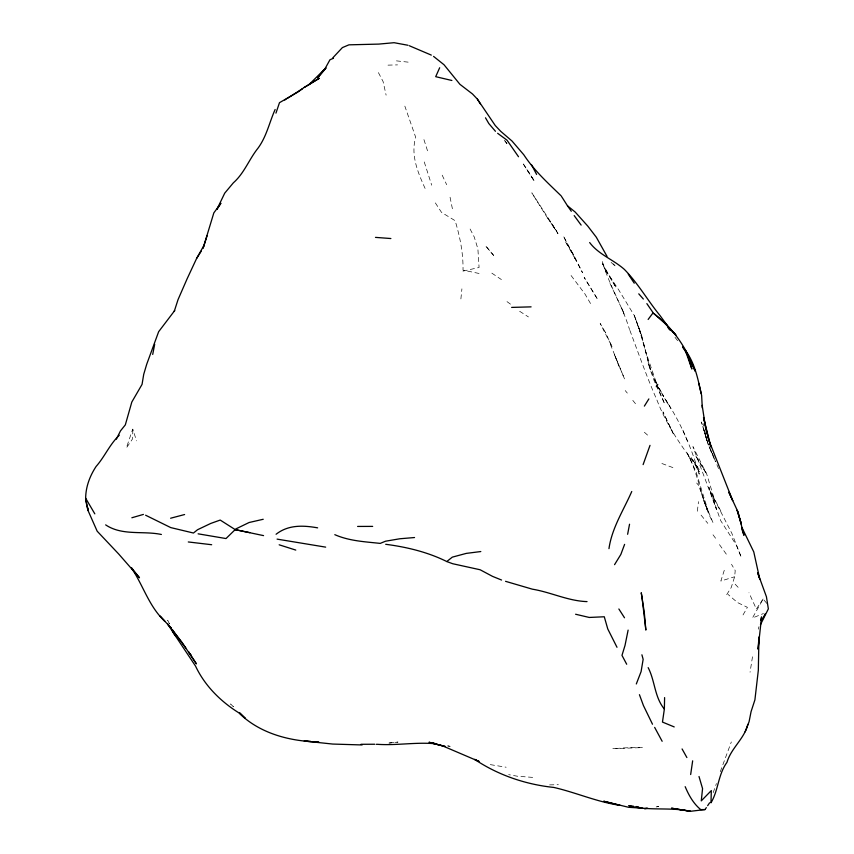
<?xml version="1.0" encoding="UTF-8"?>
<svg xmlns="http://www.w3.org/2000/svg" width="854" height="854" viewBox="0 0 854 854"><rect width="100%" height="100%" fill="white"/><g stroke="black" fill="none" stroke-linecap="round" stroke-linejoin="round"><path stroke-width="0.64" stroke-dasharray="4.27 3.2" d="M132.914 429.69L132.423 439.095L126.339 448.008L132.712 429.082L136.576 440.845M726.711 594.64L731.216 587.52L734.643 576.749L735.219 570.589L731.515 564.313M460.893 298.921L461.907 288.865M697.344 511.236L698.497 501.65M752.491 656.79L750.058 672.183M758.267 629.184L758.928 626.729M724.277 570.301L720.84 581.062L734.643 576.749M720.274 771.728L731.323 741.955M713.218 792.587L716.421 783.545M766.849 603.404L763.102 599.038L752.417 618.04L763.433 613.546M743.033 614.933L747.389 607.322L737.514 602.561L728.035 594.427M763.102 599.038L756.366 609.041L748.969 592.761M462.985 271.113L479.083 267.494L477.888 248.845L474.248 237.006L469.583 228.029M656.203 806.945L658.69 806.464L654.815 807.073M388.004 65.139L397.516 64.883M389.477 742.991L397.996 742.073L388.933 743.044M549.613 784.89L558.345 784.698M532.65 777.386L517.246 776.201L508.674 774.653M396.448 60.869L409.888 62.331M490.313 764.629L506.134 767.223M479.051 273.461L463.017 270.152C463.338 253.286 459.975 236.771 455.139 220.695L441.529 212.39L434.483 201.565M661.893 463.508L675.226 468.462M519.659 311.283L528.412 316.919M491.851 273.152L501.394 279.568M507.02 301.633L512.336 305.508M644.375 432.263L649.2 436.554M611.101 262.37L615.809 266.672L613.418 263.865M735.177 584.221L740.301 589.602M625.224 390.577L627.316 393.086M696.683 483.033L698.7 485.488M701.081 515.133L707.795 523.342M632.793 400.366L637.426 406.152M675.012 337.33L678.866 342.283M571.08 275.522L584.969 294.011L591.993 306.031M504.661 140.568L506.881 143.557M713.026 534.807L716.698 539.749M504.789 140.718L506.966 143.653M719.452 544.638L726.327 554.171M526.929 169.562L534.337 181.112L522.595 162.826L534.337 181.112M657.676 386.435L670.817 408.287L664.615 398.455C680.403 421.492 691.313 447.475 699.277 474.141L694.451 462.057L699.255 471.931L691.067 457.317L699.341 469.721C682.698 448.307 667.006 426.231 657.174 400.622C646.724 376.838 638.13 352.307 628.992 328.011M658.338 387.524L663.558 396.277L657.505 384.908M713.848 498.266L731.835 533.323L741.325 557.416L736.479 545.343L720.648 520.556L708.895 487.26L716.453 509.272L692.936 446.631L706.738 474.13L715.076 501.511L710.603 491.626L722.11 513.521M656.907 383.777L653.876 378.098L656.352 383.222M378.418 72.622L383.094 81.557L386.115 95.146M169.455 623.815L167.683 620.25L169.284 623.868M656.587 384.61L664.754 404.038L654.655 382.112L650.353 370.017L641.728 335.835L634.394 315.702L618.68 289.837L604.813 268.967L616.15 287.702L602.497 263.662L606.938 273.547L602.219 261.463C609.148 285.044 622.513 306.01 629.515 329.559M610.012 283.464L620.239 305.39M718.577 468.622L710.645 449.919M442.201 175.177L446.663 184.71M714.04 457.178L709.087 446.45M709.493 447.549L715.3 461.576M710.581 450.005L711.585 452.396M425.089 188.424C417.841 172.423 410.496 155.065 415.695 137.313L404.849 106.131M682.88 430.16L687.908 442.233M610.354 344.354L624.52 378.898L614.282 354.25M623.26 311.913L621.477 307.568L625.181 316.674M656.085 383.382L648.079 362.747L650.353 370.017L642.144 338.088L634.394 315.702L641.728 335.835L638.44 326.431L645.443 350.877L656.416 383.04M704.411 431.921L701.401 422.004L708.436 445.126L704.753 433.17M615.158 356.428L618.936 366.334M706.877 438.999L705.094 434.11L708.436 445.126M424.257 161.95L431.697 185.179M423.936 139.608L427.811 151.713M706.834 440.643L703.909 429.733L703.109 423.499M704.764 430.16L706.621 439.255M450.058 197.242L452.908 211.28M627.551 747.741L612.745 748.648L642.571 747.602L627.551 747.741M450.239 746.353L447.709 745.905L450.239 746.353M233.366 706.717L230.58 703.974L233.334 706.674M493.601 255.367L485.392 245.589L493.601 255.367M547.788 218.4L531.839 192.855L556.925 231.53L547.788 218.4M597.149 298.548L584.168 277.411L597.149 298.548M554.385 228.093L549.293 220.321L557.993 233.708L554.385 228.093M572.788 253.307L565.231 241.308L576.407 261.004L563.309 235.928L582.556 272.757L572.788 253.307M702.757 467.426L695.466 455.417L706.738 474.13L702.757 467.426M605.39 332.281L600.17 323.474L612.254 347.14L605.39 332.281M690 458.801L686.872 452.503C699.191 474.568 700.739 500.487 713.005 522.595L703.792 500.636L708.66 512.72L695.893 471.344L690 458.801M673.379 433.821L662.95 411.895L673.379 433.821M707.496 510.543L699.853 488.541L707.496 510.543"/><path stroke-width="1.28" d="M674.212 726.925L662.469 722.068L664.359 709.044L664.604 697.59M628.117 630.113L625.021 645.432L621.979 655.37L626.687 664.241M758.608 641.866L758.064 649.2L761.587 616.887L760.583 620.57M758.779 639.411L758.96 636.967L758.331 670.251L754.904 699.885L751.072 711.638L749.086 721.694L745.147 731.803M690.662 774.535L692.658 760.829M643.115 464.608L650.011 445.361M627.626 534.284L629.547 524.217M152.706 354.442L154.681 344.29M608.966 548.652C611.912 527.932 623.527 510.276 631.757 491.509M207.052 235.875L203.113 248.194L213.842 212.859L220.898 203.273L216.895 209.422L224.719 193.153L233.345 182.841C244.34 173.17 249.112 159.196 257.983 148.201C266.64 136.469 269.32 122.485 275.127 109.504M275.949 113.134L279.482 102.683L297.993 91.976L303.416 87.983M747.837 724.416C744.346 738.806 731.141 748.051 726.967 762.334C718.011 774.61 718.513 790.131 710.987 802.803L711.318 790.58L701.273 800.871L702.564 788.616L699.01 776.51M624.605 544.372L620.826 554.481L614.56 564.665M636.315 683.958L641.087 671.618L643.147 659.341L641.909 654.794M204.021 245.301L196.644 258.388L187.186 278.66L178.059 299.573L174.291 311.24L174.696 310.589L158.652 331.694L146.717 364.242L143.718 374.34L142.052 384.385L131.815 402.042L125.325 424.876L120.499 430.875L116.347 439.191M439.671 67.754L435.7 76.679L451.873 80.479M760.455 624.68L768.354 608.891L766.422 596.732L757.615 572.564L759.409 578.073M762.27 619.502L765.28 613.706M308.999 84.578L319.343 78.248L304.013 87.588L308.999 84.578L325.79 68.064L318.211 76.881L324.136 70.316L329.964 59.759L333.476 58.243M644.375 406.109L648.859 398.935M196.644 258.388L201.17 251.257M656.267 386.734L657.772 384.407M628.544 805.674C648.794 811.257 669.995 806.87 690.459 811.3L671.65 808.226L690.459 811.3L705.009 809.56L706.333 807.628M707.646 805.685L709.621 802.792M119.272 435.252C109.675 444.39 104.764 456.655 96.096 466.476C89.862 475.924 85.784 486.791 85.646 498.192L87.962 510.372L97.175 531.199L118.642 553.947L139.49 577.784L131.548 567.814M324.136 70.316L325.854 67.957L317.485 77.671M648.143 319.449L652.862 313.098M198.117 533.825L226.011 538.554L235.907 528.904L249.101 522.509L263.224 519.275M332.782 57.869L342.401 47.589L348.944 44.835L378.802 44.098L394.1 42.7L407.966 45.262M385.698 544.297C406.621 547.008 427.897 552.132 446.781 561.548L452.31 557.139L466.284 553.392L480.802 551.545M287.147 98.498L302.433 88.731M284.766 99.993L286.058 99.192M276.088 534.252C288.342 524.623 303.213 525.295 317.635 527.847M131.858 517.759L143.408 514.418M170.619 518.229L184.603 514.535M647.076 808.268L644.492 808.674L647.78 808.354M414.542 537.529L399.832 538.767L385.485 541.222L380.233 543.4C364.765 541.703 349.35 541.041 334.8 534.668M531.092 306.864L511.642 307.408M374.778 744.25L360.975 744.293M376.294 744.325L377.287 744.304C397.003 745.681 416.667 741.838 436.341 743.845L430.213 742.702L445.233 746.503L429.028 742.243L442.532 745.841L479.073 761.469L474.643 759.377C498.202 775.154 525.712 784.484 553.851 787.441C576.119 792.555 597.245 802.034 620.047 805.343L603.693 801.233L628.64 807.308L642.571 808.172M705.009 809.56L700.739 809.603C693.48 803.689 688.826 795.33 685.25 786.822L685.154 786.673M362.128 744.955L332.708 744.058L304.205 741.037L310.803 741.411M357.612 526.438L372.664 526.395M317.613 741.966C289.164 741.144 259.509 733.34 238.778 712.802C220.524 701.347 204.832 685.762 195.545 666.109L173.042 632.312L170.896 627.487M316.076 741.72L318.713 741.87M375.482 237.38L390.876 238.533M188.296 541.959L211.675 544.724M587.04 601.611C568.113 601.013 550.915 592.217 532.362 589.175L505.557 581.328M629.804 805.813L633.583 806.251M636.113 806.55L638.632 806.838M161.385 534.476C142.928 530.59 122.282 536.013 105.65 524.879M145.618 515.218L170.757 527.601L193.474 533.024L197.53 529.736L210.757 523.438L220.204 520.065L235.256 529.651L263.555 535.618M430.213 742.702L436.469 743.845M277.091 539.12L325.662 547.136M249.827 532.65L235.256 529.651M575.596 614.239L589.249 617.453L604.28 616.769L607.781 628.992L616.994 647.289M279.173 544.809L295.783 550.083M446.781 561.548L452.695 563.725L480.119 569.757L492.534 576.375L501.565 580.037M409.269 45.721L431.313 55.104M497.636 133.288L507.041 140.216L518.506 156.741M433.565 56.396L444.027 64.755L459.922 84.322L472.497 93.983L477.397 99.149L495.277 125.57L500.679 131.292L512.005 141.027L523.801 154.777C534.113 170.554 547.852 182.916 561.238 195.961M561.708 196.73L567.483 205.793L575.19 212.048L587.798 226.129L596.305 237.209L607.023 256.36M589.655 242.547C598.633 254.535 613.45 259.669 624.391 269.416C638.077 283.4 647.652 300.427 659.95 315.468L667.123 325.278L653.684 313.439C669.397 325.406 681.908 341.013 689.947 359.064L695.145 371.127L689.893 358.958L682.784 347.012M239.878 713.111L245.269 718.385L239.76 712.983M664.433 322.737L675.898 335.035L664.871 323.132M638.76 293.84L643.35 299.028M495.448 131.292L488.808 123.531L485.499 117.809M682.709 347.236C694.238 360.036 697.526 377.212 701.177 393.481M669.568 329.452L668.031 327.456L670.39 330.509M185.756 647.908L172.529 630.124L181.785 642.08L196.409 663.878L188.595 651.89L190.976 655.338L190.207 654.047M574.187 215.603L581.126 225.093M567.483 205.793L571.294 211.248M646.862 303.629L653.193 312.852M628.256 274.123L634.244 283.197M654.655 727.394L662.149 741.283M664.359 709.044C654.484 697.184 655.071 680.884 648.154 667.625M531.423 164.566L536.59 174.429M94.815 513.852L85.646 498.234M618.862 608.977L624.509 617.784M131.484 568.006C143.173 585.3 149.034 606.66 164.769 621.189L159.986 616.054L171.088 627.957L167.64 624.114L175.348 635.664L172.401 629.74M686.883 757.541L682.079 748.947M477.397 99.149L480.29 103.772M741.902 527.473L753.772 551.908L759.772 579.172M652.499 724.224L643.425 705.532L639.432 694.686M728.942 492.374L738.037 512.048L743.951 535.309L741.859 529.128M728.9 492.31L732.721 500.668L708.596 439.607L703.515 417.531L710.902 447.048L705.543 427.48L702.169 405.362M698.721 383.243L701.625 395.37L702.298 407.945M85.72 500.433L87.962 510.372L87.802 507.767M688.356 356.897L685.207 350.033L691.868 369.013L688.356 356.897M740.792 522.146L737.162 510.286L741.357 524.175L740.792 522.146M641.973 596.925L641.247 592.751L644.29 612.467L645.859 630.081L641.973 596.925"/></g></svg>
